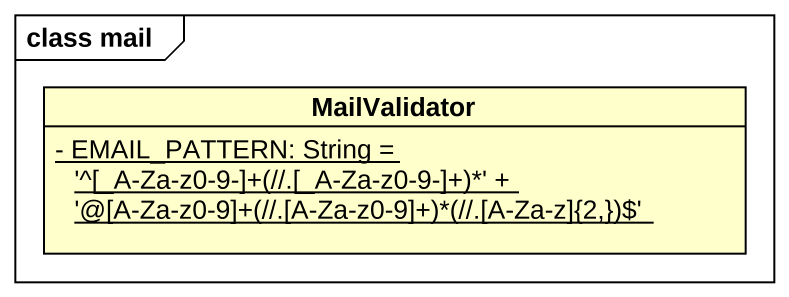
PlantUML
@startuml
mainframe class mail
hide circle
hide empty members
skinparam classAttributeIconSize 0
class MailValidator {
  {static} {field} - EMAIL_PATTERN: String = '^[_A-Za-z0-9-]+(~//.[_A-Za-z0-9-]+)*' + '@[A-Za-z0-9]+(~//.[A-Za-z0-9]+)*(~//.[A-Za-z]{2,})$'
}
@enduml
